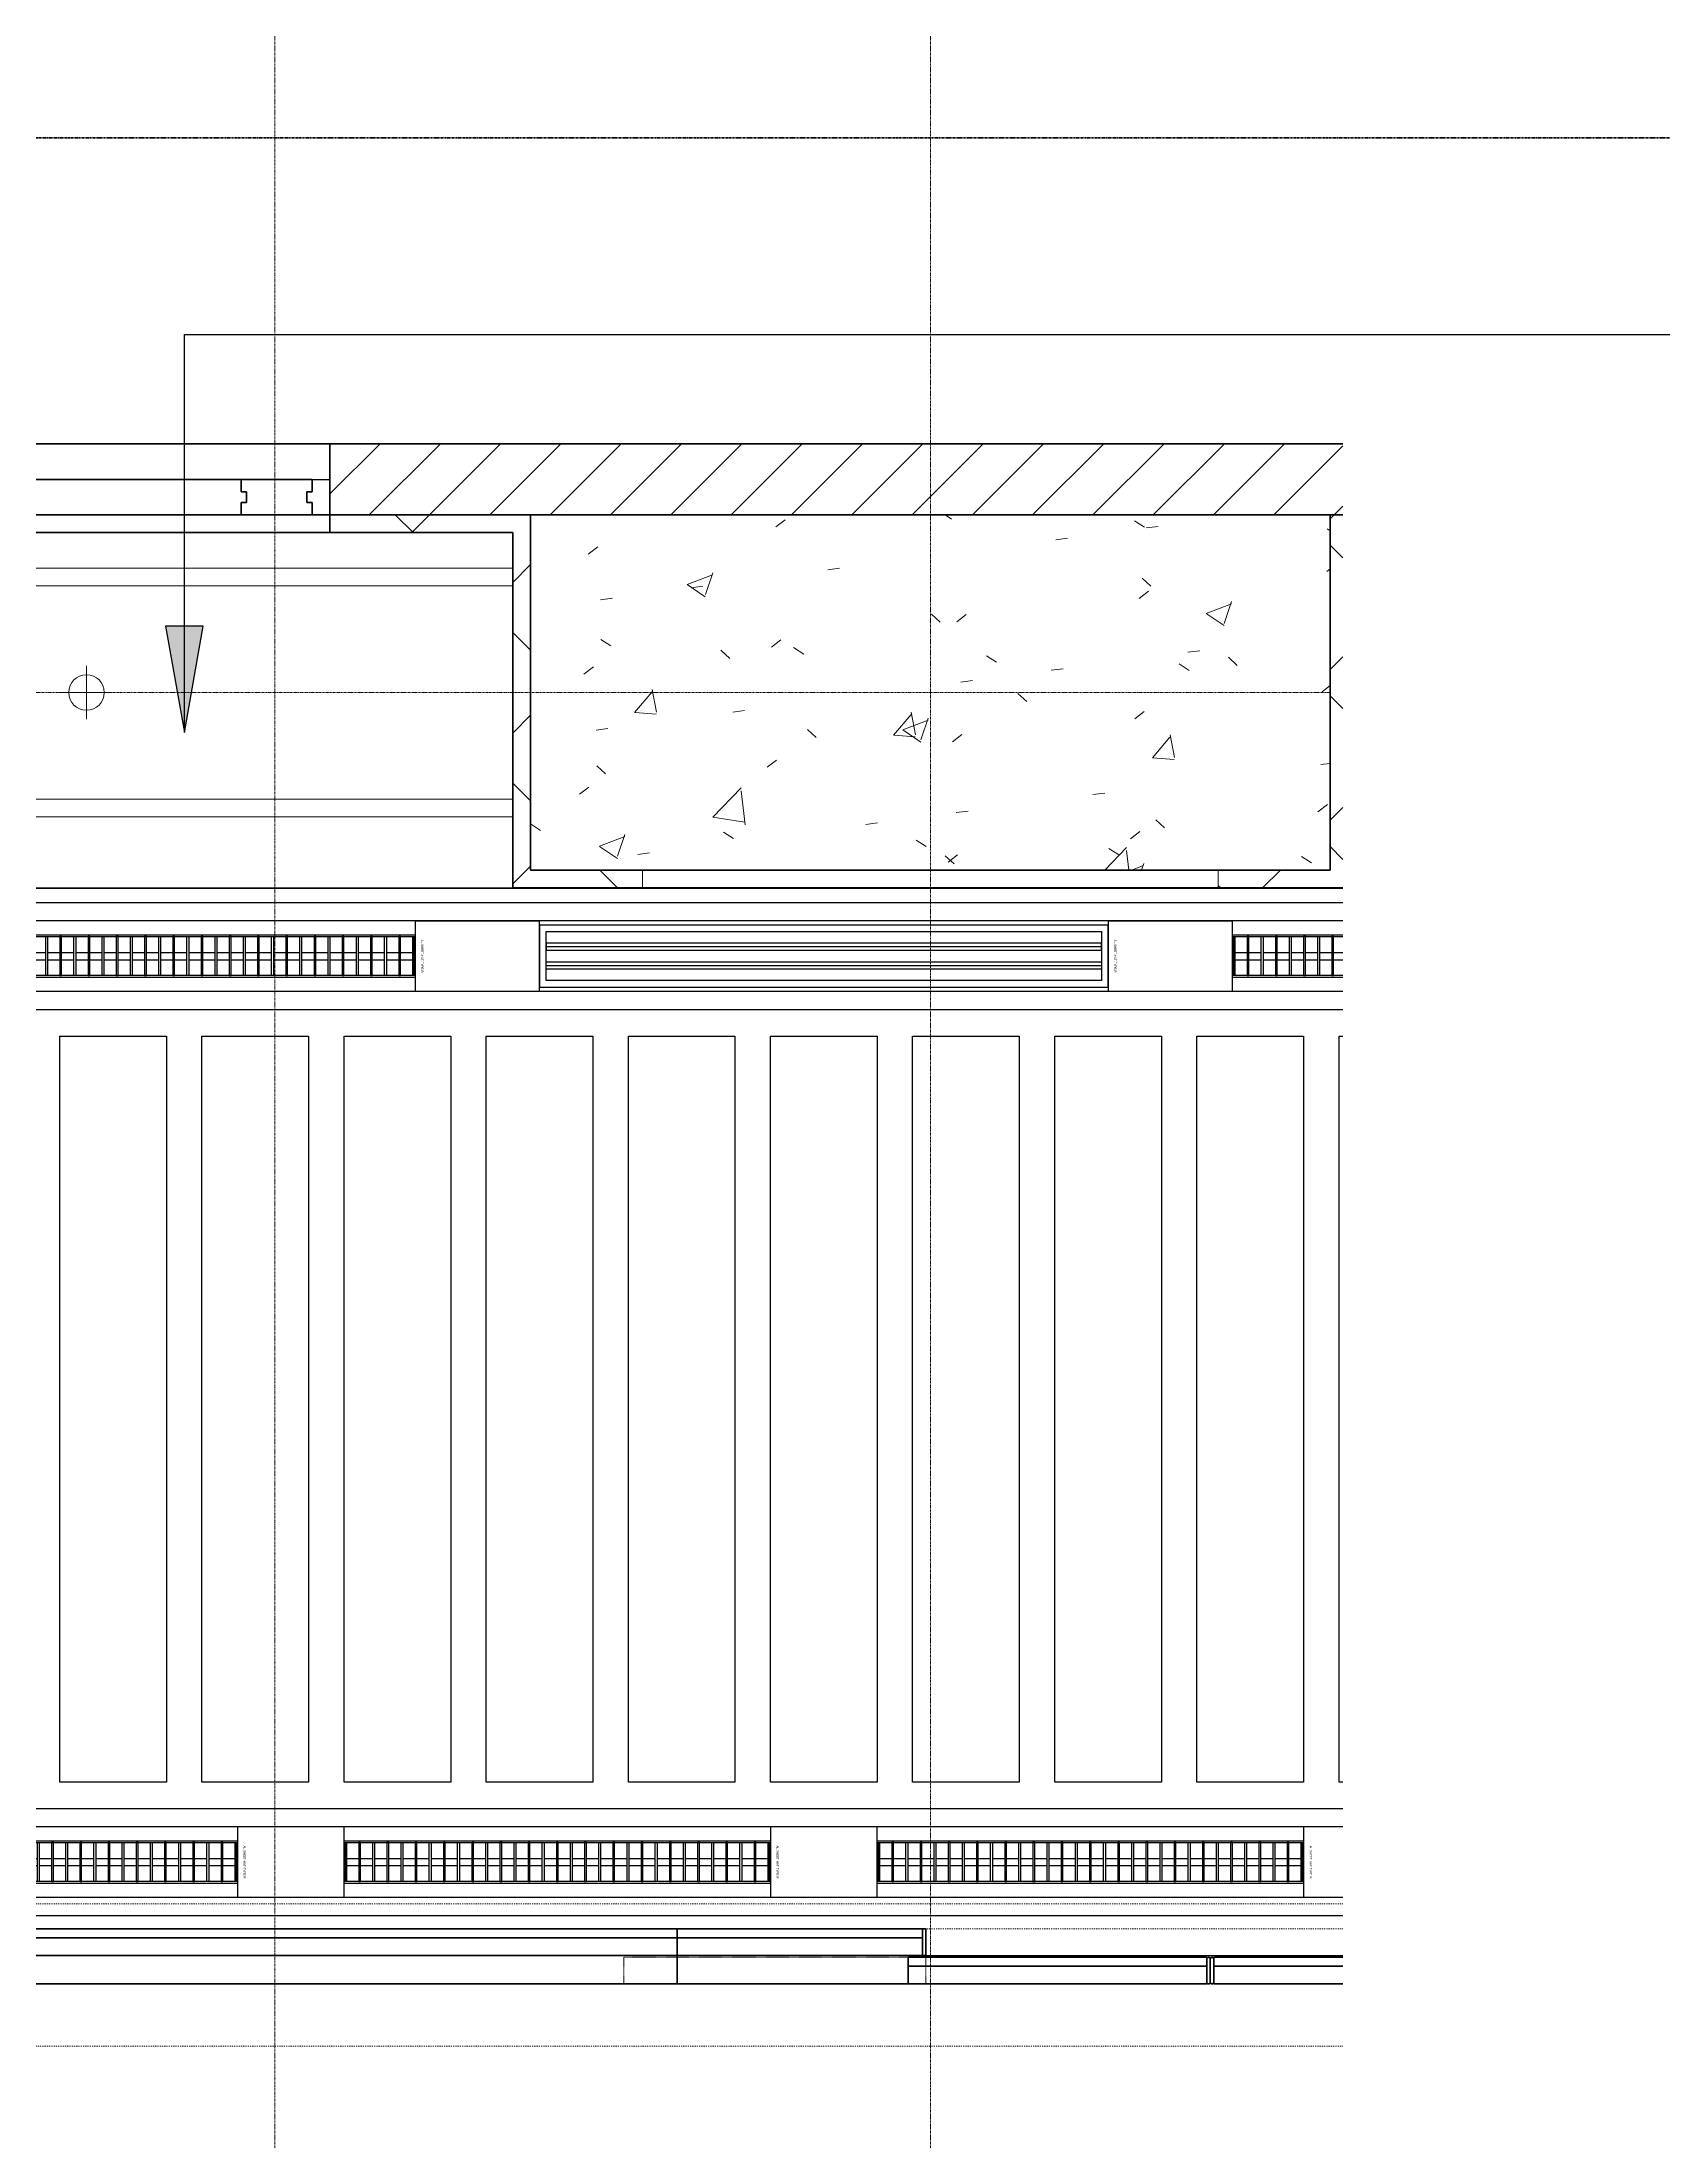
# Model space of a CAD drawing. Header units: millimetres. Extents: x -920220 to -841565, y -17301 to 82135.
# Drawn here: x -849782 to -845218, y -501 to 5410 of the extents above; entities that cross this region are included whole.
import ezdxf
from ezdxf.enums import TextEntityAlignment as Align
from ezdxf.xclip import XClip

# ---------------------------------------------------------------- set-up
doc = ezdxf.new("R2010")
doc.units = ezdxf.units.MM
doc.header["$XCLIPFRAME"] = 0
for name, pattern in [('DASH', [6.35, 3.175, -3.175]), ('DPA_Grid _ Level 100', [10, 5.5, -1.6, 1.3, -1.6]), ('DPA_Hidden 500', [1.4, 0.8, -0.6])]:
    doc.linetypes.add(name, pattern=pattern)
for name, color, linetype in [('000 - WIPEOUT', 250, 'Continuous'), ('001 - ASCESSORIES', 251, 'Continuous'), ('A04_TUBE SERIES', 2, 'Continuous'), ('A11_ALU.SOLID SHEET', 2, 'Continuous')]:
    doc.layers.add(name, color=color, linetype=linetype)
for name, color, linetype, lineweight in [('A-ANNO-NOTE', 3, 'Continuous', 25), ('A-COLS', 5, 'Continuous', 70), ('A-COLS-E', 1, 'Continuous', 35), ('A-DETL-GENF', 2, 'Continuous', 9), ('A-DOOR', 3, 'Continuous', 35), ('A-DOOR-E', 2, 'Continuous', 25), ('A-DOOR-FRAM', 3, 'Continuous', 25), ('A-FLOR-E', 2, 'Continuous', 35), ('A-GENM', 1, 'Continuous', 9), ('A-GENM-HDLN', 2, 'DPA_Hidden 500', 9), ('A-GLAZ-CURT', 2, 'Continuous', 9), ('A-WALL', 5, 'Continuous', 35), ('A-WALL-FNSH', 2, 'Continuous', 35), ('A-WALL-PATT', 1, 'Continuous', 35), ('E-LITE-EQPM', 2, 'Continuous', 9), ('G-ANNO-SECL', 3, 'Continuous', 9), ('Q-SPCQ', 2, 'Continuous', 35), ('Q-SPCQ-HDLN', 2, 'DASH', 9), ('S-GRID', 251, 'Continuous', 9), ('WALL-E', 2, 'Continuous', 35)]:
    doc.layers.add(name, color=color, linetype=linetype, lineweight=lineweight)
pattern_1 = [(45, (0, 0), (-212.13203, 212.13203), []), (135, (0, 0), (-212.13203, -212.13203), [])]

# ---------------------------------------------------------------- blocks, each defined once
blk = doc.blocks.new('DPA_AC-BW - A30_2100 x 2500 mm-6632386-4260-01 ENLARGED UPPER PLATFORM LEVEL - REFLECTED CEILING PLAN - SHEET 1')
at = {"layer": 'A-DOOR'}
for p, q in [((-1000, 0), (-800, 0)), ((-1000, -35), (-1000, 0)), ((-800, 0), (-800, -35)), ((-799.8, -35), (-799.8, 0)), ((-799.8, 0), (-100, 0)), ((-100, 0), (100, 0)), ((-100, -35), (-100, 0)), ((-100, 0), (-100, -35)), ((100, 0), (100, -35)), ((100, -35), (100, 0)), ((100, 0), (800, 0)), ((800, 0), (1000, 0)), ((800, -35), (800, 0)), ((800, 0), (800, -35)), ((1000, 0), (1000, -35)), ((-985, -35), (-1000, -35)), ((-985, -65), (-985, -35)), ((-800, -35), (-815, -35)), ((-815, -35), (-815, -65)), ((-815, -65), (-815, -35)), ((-815, -35), (-799.8, -35)), ((-85, -35), (-100, -35)), ((-100, -35), (-85, -35)), ((-85, -65), (-85, -35)), ((-85, -35), (-85, -65)), ((100, -35), (85, -35)), ((85, -35), (85, -65)), ((85, -35), (100, -35)), ((85, -65), (85, -35)), ((815, -35), (800, -35)), ((800, -35), (815, -35)), ((815, -65), (815, -35)), ((815, -35), (815, -65)), ((1000, -35), (985, -35)), ((985, -35), (985, -65)), ((-1000, -100), (-1000, -65)), ((-1000, -65), (-985, -65)), ((-800, -100), (-1000, -100)), ((-815, -65), (-800, -65)), ((-799.8, -65), (-815, -65)), ((-800, -65), (-800, -100)), ((-799.8, -100), (-799.8, -65)), ((-100, -100), (-799.8, -100)), ((-100, -100), (-100, -65)), ((-100, -65), (-85, -65)), ((-85, -65), (-100, -65)), ((-100, -65), (-100, -100)), ((100, -100), (-100, -100)), ((85, -65), (100, -65)), ((100, -65), (85, -65)), ((100, -65), (100, -100)), ((100, -100), (100, -65)), ((800, -100), (100, -100)), ((800, -100), (800, -65)), ((800, -65), (815, -65)), ((815, -65), (800, -65)), ((800, -65), (800, -100)), ((1000, -100), (800, -100)), ((985, -65), (1000, -65)), ((1000, -65), (1000, -100))]:
    blk.add_line(p, q, dxfattribs=at)
at = {"layer": 'A-DOOR-E'}
for p, q in [((-800, 0), (-1000, 0)), ((-1000, 0), (-1000, -35)), ((-800, -35), (-800, 0)), ((-799.8, -35), (-799.8, 0)), ((-799.8, 0), (-100, 0)), ((-799.8, 0), (-100, 0)), ((-799.8, -35), (-799.8, 0)), ((-799.8, -35), (-799.8, 0)), ((-799.8, 0), (-100, 0)), ((-100, 0), (-799.8, 0)), ((-799.8, 0), (-799.8, -35)), ((-799.8, -35), (-799.8, 0)), ((-799.8, 0), (-100, 0)), ((-100, 0), (-799.8, 0)), ((-799.8, 0), (-799.8, -35)), ((-100, 0), (-799.8, 0)), ((-799.8, 0), (-799.8, -35)), ((100, 0), (-100, 0)), ((-100, 0), (-100, -35)), ((-100, 0), (-100, -35)), ((-100, 0), (-100, -35)), ((-100, 0), (-100, -35)), ((-100, -35), (-100, 0)), ((-100, 0), (-100, -35)), ((-100, -35), (-100, 0)), ((-100, -35), (-100, 0)), ((100, -35), (100, 0)), ((100, -35), (100, 0)), ((100, 0), (800, 0)), ((100, 0), (800, 0)), ((100, -35), (100, 0)), ((100, -35), (100, 0)), ((100, 0), (800, 0)), ((800, 0), (100, 0)), ((100, 0), (100, -35)), ((100, -35), (100, 0)), ((100, 0), (800, 0)), ((800, 0), (100, 0)), ((100, 0), (100, -35)), ((800, 0), (100, 0)), ((100, 0), (100, -35)), ((1000, 0), (800, 0)), ((800, 0), (800, -35)), ((800, 0), (800, -35)), ((800, 0), (800, -35)), ((800, 0), (800, -35)), ((800, -35), (800, 0)), ((800, 0), (800, -35)), ((800, -35), (800, 0)), ((800, -35), (800, 0)), ((1000, -35), (1000, 0)), ((-1000, -35), (-985, -35)), ((-985, -35), (-985, -65)), ((-815, -65), (-815, -35)), ((-815, -35), (-800, -35)), ((-815, -65), (-815, -35)), ((-815, -35), (-799.8, -35)), ((-815, -35), (-799.8, -35)), ((-815, -65), (-815, -35)), ((-815, -65), (-815, -35)), ((-815, -35), (-799.8, -35)), ((-799.8, -35), (-815, -35)), ((-815, -35), (-815, -65)), ((-815, -65), (-815, -35)), ((-815, -35), (-799.8, -35)), ((-799.8, -35), (-815, -35)), ((-815, -35), (-815, -65)), ((-799.8, -35), (-815, -35)), ((-815, -35), (-815, -65)), ((-100, -35), (-85, -35)), ((-100, -35), (-85, -35)), ((-100, -35), (-85, -35)), ((-100, -35), (-85, -35)), ((-85, -35), (-100, -35)), ((-100, -35), (-85, -35)), ((-85, -35), (-100, -35)), ((-85, -35), (-100, -35)), ((-85, -35), (-85, -65)), ((-85, -35), (-85, -65)), ((-85, -35), (-85, -65)), ((-85, -35), (-85, -65)), ((-85, -65), (-85, -35)), ((-85, -35), (-85, -65)), ((-85, -65), (-85, -35)), ((-85, -65), (-85, -35)), ((85, -65), (85, -35)), ((85, -35), (100, -35)), ((85, -65), (85, -35)), ((85, -35), (100, -35)), ((85, -35), (100, -35)), ((85, -65), (85, -35)), ((85, -65), (85, -35)), ((85, -35), (100, -35)), ((100, -35), (85, -35)), ((85, -35), (85, -65)), ((85, -65), (85, -35)), ((85, -35), (100, -35)), ((100, -35), (85, -35)), ((85, -35), (85, -65)), ((100, -35), (85, -35)), ((85, -35), (85, -65)), ((800, -35), (815, -35)), ((800, -35), (815, -35)), ((800, -35), (815, -35)), ((800, -35), (815, -35)), ((815, -35), (800, -35)), ((800, -35), (815, -35)), ((815, -35), (800, -35)), ((815, -35), (800, -35)), ((815, -35), (815, -65)), ((815, -35), (815, -65)), ((815, -35), (815, -65)), ((815, -35), (815, -65)), ((815, -65), (815, -35)), ((815, -35), (815, -65)), ((815, -65), (815, -35)), ((815, -65), (815, -35)), ((985, -65), (985, -35)), ((985, -35), (1000, -35)), ((-985, -65), (-1000, -65)), ((-1000, -65), (-1000, -100)), ((-1000, -100), (-800, -100)), ((-800, -65), (-815, -65)), ((-799.8, -65), (-815, -65)), ((-799.8, -65), (-815, -65)), ((-799.8, -65), (-815, -65)), ((-815, -65), (-799.8, -65)), ((-799.8, -65), (-815, -65)), ((-815, -65), (-799.8, -65)), ((-815, -65), (-799.8, -65)), ((-800, -100), (-800, -65)), ((-799.8, -100), (-799.8, -65)), ((-799.8, -100), (-799.8, -65)), ((-799.8, -100), (-799.8, -65)), ((-799.8, -65), (-799.8, -100)), ((-799.8, -100), (-799.8, -65)), ((-799.8, -65), (-799.8, -100)), ((-799.8, -65), (-799.8, -100)), ((-100, -100), (-799.8, -100)), ((-100, -100), (-799.8, -100)), ((-100, -100), (-799.8, -100)), ((-799.8, -100), (-100, -100)), ((-100, -100), (-799.8, -100)), ((-799.8, -100), (-100, -100)), ((-799.8, -100), (-100, -100)), ((-85, -65), (-100, -65)), ((-100, -65), (-100, -100)), ((-85, -65), (-100, -65)), ((-100, -65), (-100, -100)), ((-100, -65), (-100, -100)), ((-85, -65), (-100, -65)), ((-85, -65), (-100, -65)), ((-100, -65), (-100, -100)), ((-100, -100), (-100, -65)), ((-100, -65), (-85, -65)), ((-85, -65), (-100, -65)), ((-100, -65), (-100, -100)), ((-100, -100), (-100, -65)), ((-100, -65), (-85, -65)), ((-100, -100), (-100, -65)), ((-100, -65), (-85, -65)), ((-100, -100), (100, -100)), ((100, -65), (85, -65)), ((100, -65), (85, -65)), ((100, -65), (85, -65)), ((100, -65), (85, -65)), ((85, -65), (100, -65)), ((100, -65), (85, -65)), ((85, -65), (100, -65)), ((85, -65), (100, -65)), ((100, -100), (100, -65)), ((100, -100), (100, -65)), ((100, -100), (100, -65)), ((100, -100), (100, -65)), ((100, -65), (100, -100)), ((100, -100), (100, -65)), ((100, -65), (100, -100)), ((100, -65), (100, -100)), ((800, -100), (100, -100)), ((800, -100), (100, -100)), ((800, -100), (100, -100)), ((100, -100), (800, -100)), ((800, -100), (100, -100)), ((100, -100), (800, -100)), ((100, -100), (800, -100)), ((815, -65), (800, -65)), ((800, -65), (800, -100)), ((815, -65), (800, -65)), ((800, -65), (800, -100)), ((800, -65), (800, -100)), ((815, -65), (800, -65)), ((815, -65), (800, -65)), ((800, -65), (800, -100)), ((800, -100), (800, -65)), ((800, -65), (815, -65)), ((815, -65), (800, -65)), ((800, -65), (800, -100)), ((800, -100), (800, -65)), ((800, -65), (815, -65)), ((800, -100), (800, -65)), ((800, -65), (815, -65)), ((800, -100), (1000, -100)), ((1000, -65), (985, -65)), ((1000, -100), (1000, -65))]:
    blk.add_line(p, q, dxfattribs=at)
at = {"layer": 'A-DOOR-FRAM'}
for p, q in [((1000, 0), (1050, 0)), ((1000, -35), (1000, 0)), ((1050, 0), (1050, -100)), ((-1050, 0), (-1050, -100)), ((-1000, 0), (-1050, 0)), ((-1000, -35), (-1000, 0)), ((-985.2, -35), (-1000, -35)), ((-985.2, -65), (-985.2, -35)), ((985.2, -65), (985.2, -35)), ((985.2, -35), (1000, -35)), ((-1050, -100), (-1000, -100)), ((-1000, -65), (-985.2, -65)), ((-1000, -100), (-1000, -65)), ((1000, -65), (985.2, -65)), ((1000, -100), (1000, -65)), ((1050, -100), (1000, -100))]:
    blk.add_line(p, q, dxfattribs=at)
blk = doc.blocks.new('DPA_Speciality_PlatformScreenDoor - Length_135300-12767973-4260-01 ENLARGED UPPER PLATFORM LEVEL - REFLECTED CEILING PLAN - SHEET 1')
at = {"layer": 'A-GENM'}
for p, q in [((129089.3, -250), (129157.5, -250)), ((129157.5, -250), (129089.3, -250)), ((129089.9, -250), (129160.3, -250)), ((129160.3, -250), (129089.9, -250)), ((129962.5, -250), (129764.7, -250)), ((129764.7, -250), (129962.5, -250)), ((129857.5, -250), (129767.5, -250)), ((129767.5, -250), (129857.5, -250)), ((129867.5, -250), (129957.5, -250)), ((129957.5, -250), (129867.5, -250)), ((130532.8, -330), (130656.6, -330)), ((130543.4, -330), (130596.5, -330)), ((130592.9, -330), (130646, -330)), ((132032.8, -330), (132156.6, -330)), ((132043.4, -330), (132096.5, -330)), ((132092.9, -330), (132146, -330))]:
    blk.add_line(p, q, dxfattribs=at)
at = {"layer": 'A-GENM-HDLN'}
for p, q in [((130262.5, -175), (130262.5, -250)), ((130262.5, -175), (131112.5, -175)), ((131112.5, -250), (131112.5, -175)), ((130262.5, -250), (131112.5, -250))]:
    blk.add_line(p, q, dxfattribs=at)
at = {"layer": 'Q-SPCQ'}
for p, q in [((129089.3, -175), (129452.5, -175)), ((129452.5, -175), (129089.3, -175)), ((129422.5, -175), (129089.3, -175)), ((129089.3, -175), (129422.5, -175)), ((129089.3, -175), (129422.5, -175)), ((129422.5, -175), (129089.3, -175)), ((129452.5, -225), (129452.5, -175)), ((129452.5, -225), (129452.5, -175)), ((130312.5, -175), (129472.5, -175)), ((129472.5, -175), (130312.5, -175)), ((129472.5, -175), (129472.5, -225)), ((129472.5, -175), (129472.5, -225)), ((129502.5, -175), (130282.5, -175)), ((130282.5, -175), (129502.5, -175)), ((130282.5, -175), (129502.5, -175)), ((129502.5, -175), (130282.5, -175)), ((130262.5, -175), (130962.5, -175)), ((130312.5, -225), (130312.5, -175)), ((130312.5, -175), (130312.5, -225)), ((130962.5, -175), (130962.5, -330)), ((130962.5, -175), (133337.5, -175)), ((130962.5, -330), (130962.5, -175)), ((130962.5, -200), (130962.5, -175.9)), ((130962.5, -175.9), (130962.5, -200)), ((129089.3, -225), (129402.5, -225)), ((129402.5, -225), (129089.3, -225)), ((129452.5, -225), (129089.3, -225)), ((129089.3, -225), (129452.5, -225)), ((129089.3, -225), (129402.5, -225)), ((129402.5, -225), (129089.3, -225)), ((129452.5, -225), (129089.3, -225)), ((129089.3, -225), (129452.5, -225)), ((129089.3, -225), (129452.5, -225)), ((129452.5, -225), (129089.3, -225)), ((129089.3, -225), (129422.5, -225)), ((129422.5, -225), (129089.3, -225)), ((129422.5, -225), (129089.3, -225)), ((129089.3, -225), (129422.5, -225)), ((129452.5, -180), (129452.5, -245)), ((129452.5, -245), (129452.5, -180)), ((129452.5, -225), (129452.5, -250)), ((129452.5, -250), (129452.5, -225)), ((129452.5, -250), (129452.5, -225)), ((129452.5, -225), (129452.5, -250)), ((129462.5, -245), (129462.5, -180)), ((129462.5, -180), (129462.5, -245)), ((129462.5, -180), (129462.5, -245)), ((129462.5, -245), (129462.5, -180)), ((129472.5, -245), (129472.5, -180)), ((129472.5, -180), (129472.5, -245)), ((129472.5, -225), (130312.5, -225)), ((130312.5, -225), (129472.5, -225)), ((129472.5, -250), (129472.5, -225)), ((129472.5, -225), (129472.5, -250)), ((130312.5, -225), (129472.5, -225)), ((129472.5, -225), (129472.5, -250)), ((129472.5, -250), (129472.5, -225)), ((129472.5, -225), (130312.5, -225)), ((130312.5, -225), (129472.5, -225)), ((129472.5, -225), (130312.5, -225)), ((130282.5, -225), (129502.5, -225)), ((129502.5, -225), (130282.5, -225)), ((129502.5, -225), (130282.5, -225)), ((130282.5, -225), (129502.5, -225)), ((130262.5, -225), (129522.5, -225)), ((129522.5, -225), (130262.5, -225)), ((130262.5, -225), (129522.5, -225)), ((129522.5, -225), (130262.5, -225)), ((130312.5, -225), (130312.5, -250)), ((130312.5, -225), (130312.5, -250)), ((130312.5, -250), (130312.5, -225)), ((130312.5, -225), (130312.5, -250)), ((130962.5, -305), (130962.5, -200)), ((130962.5, -200), (130962.5, -305)), ((129089.3, -250), (129402.5, -250)), ((129402.5, -250), (129089.3, -250)), ((129452.5, -250), (129089.3, -250)), ((129089.3, -250), (129452.5, -250)), ((129089.3, -250), (129402.5, -250)), ((129402.5, -250), (129089.3, -250)), ((129089.3, -250), (129452.5, -250)), ((129452.5, -250), (129089.3, -250)), ((129472.5, -250), (130312.5, -250)), ((130312.5, -250), (129472.5, -250)), ((129472.5, -250), (130312.5, -250)), ((130312.5, -250), (129472.5, -250)), ((130262.5, -250), (129522.5, -250)), ((129522.5, -250), (130262.5, -250)), ((130262.5, -250), (129522.5, -250)), ((129522.5, -250), (130262.5, -250)), ((130262.5, -305), (130262.5, -250)), ((130262.5, -250), (130262.5, -330)), ((130272.5, -255), (130262.5, -255)), ((130262.5, -255), (130262.5, -330)), ((130262.5, -330), (130262.5, -255)), ((130262.5, -255), (130272.5, -255)), ((130272.5, -330), (130272.5, -255)), ((130272.5, -255), (130272.5, -330)), ((130962.5, -255), (130272.5, -255)), ((130272.5, -255), (130962.5, -255)), ((130272.5, -255), (130272.5, -305)), ((130272.5, -255), (130272.5, -305)), ((130322.5, -255), (130902.5, -255)), ((130902.5, -255), (130322.5, -255)), ((130912.5, -255), (130322.5, -255)), ((130322.5, -255), (130912.5, -255)), ((133337.5, -255), (130962.5, -255)), ((130962.5, -255), (133337.5, -255)), ((130962.5, -255), (130962.5, -305)), ((130962.5, -255), (130962.5, -305)), ((130962.5, -305), (130962.5, -255)), ((130962.5, -255), (130962.5, -305)), ((133287.5, -255), (131012.5, -255)), ((131012.5, -255), (133287.5, -255)), ((131022.5, -255), (133277.5, -255)), ((133277.5, -255), (131022.5, -255)), ((130262.5, -329.1), (130262.5, -305)), ((130262.5, -330), (130962.5, -330)), ((130262.5, -330), (130272.5, -330)), ((130272.5, -330), (130262.5, -330)), ((130962.5, -305), (130272.5, -305)), ((130272.5, -305), (130952.5, -305)), ((130272.5, -305), (130272.5, -330)), ((130272.5, -305), (130272.5, -330)), ((130272.5, -305), (130952.5, -305)), ((130952.5, -305), (130272.5, -305)), ((130272.5, -330), (130272.5, -305)), ((130272.5, -305), (130272.5, -330)), ((130962.5, -305), (130272.5, -305)), ((130272.5, -305), (130962.5, -305)), ((130952.5, -330), (130272.5, -330)), ((130272.5, -330), (130962.5, -330)), ((130272.5, -330), (130952.5, -330)), ((130952.5, -330), (130272.5, -330)), ((130902.5, -305), (130322.5, -305)), ((130322.5, -305), (130902.5, -305)), ((130902.5, -305), (130322.5, -305)), ((130322.5, -305), (130902.5, -305)), ((130912.5, -305), (130322.5, -305)), ((130322.5, -305), (130912.5, -305)), ((130322.5, -305), (130902.5, -305)), ((130902.5, -305), (130322.5, -305)), ((130902.5, -330), (130322.5, -330)), ((130322.5, -330), (130902.5, -330)), ((130902.5, -330), (130322.5, -330)), ((130322.5, -330), (130902.5, -330)), ((130952.5, -305), (130962.5, -305)), ((130962.5, -330), (130952.5, -330)), ((130962.5, -329.1), (130962.5, -305)), ((133337.5, -305), (130962.5, -305)), ((130962.5, -305), (130972.5, -305)), ((130962.5, -330), (130962.5, -305)), ((130962.5, -305), (130962.5, -330)), ((133337.5, -305), (130962.5, -305)), ((130962.5, -305), (133337.5, -305)), ((130962.5, -305), (130962.5, -329.1)), ((130962.5, -330), (130962.5, -305)), ((130962.5, -305), (130962.5, -330)), ((130962.5, -330), (133337.5, -330)), ((130972.5, -330), (130962.5, -330)), ((130962.5, -330), (133337.5, -330)), ((130972.5, -305), (133327.5, -305)), ((130972.5, -305), (133327.5, -305)), ((133327.5, -305), (130972.5, -305)), ((133327.5, -330), (130972.5, -330)), ((130972.5, -330), (133327.5, -330)), ((133327.5, -330), (130972.5, -330)), ((133287.5, -305), (131012.5, -305)), ((131012.5, -305), (133287.5, -305)), ((133277.5, -305), (131022.5, -305)), ((131022.5, -305), (133277.5, -305)), ((133277.5, -305), (131022.5, -305)), ((131022.5, -305), (133277.5, -305)), ((131022.5, -305), (133277.5, -305)), ((133277.5, -305), (131022.5, -305)), ((133277.5, -330), (131022.5, -330)), ((131022.5, -330), (133277.5, -330)), ((133277.5, -330), (131022.5, -330)), ((131022.5, -330), (133277.5, -330))]:
    blk.add_line(p, q, dxfattribs=at)
for centre, start, end in [((129457.5, -180), 0, 180), ((129457.5, -180), 135, 180), ((129457.5, -180), 60, 120), ((129467.5, -180), 0, 180), ((129467.5, -180), 60, 120), ((129467.5, -180), 0, 45), ((129457.5, -180), 360, 30), ((129467.5, -180), 150, 180), ((129457.5, -245), 180, 210), ((129457.5, -245), 180, 0), ((129457.5, -245), 240, 300), ((129457.5, -245), 330, 0), ((129467.5, -245), 180, 210), ((129467.5, -245), 180, 360), ((129467.5, -245), 240, 300), ((129467.5, -245), 330, 360)]:
    blk.add_arc(centre, 5, start, end, dxfattribs=at)
at = {"layer": 'Q-SPCQ-HDLN'}
for p, q in [((135200, 0), (129089.3, 0)), ((135200, -330), (129089.3, -330)), ((135200, -400), (129089.3, -400))]:
    blk.add_line(p, q, dxfattribs=at)
blk = doc.blocks.new('LGF_DL_SAA_LowPower_DL1a - LGF_DL_SAA_LowPower_DL1a-8832329-4260-01 ENLARGED UPPER PLATFORM LEVEL - REFLECTED CEILING PLAN - SHEET 1')
at = {"layer": 'A-DETL-GENF', "lineweight": 9}
for p, q in [((0, 75), (0, -75)), ((72.5, 0), (-72.5, 0))]:
    blk.add_line(p, q, dxfattribs=at)
blk.add_circle((0, 0), 50, dxfattribs=at)
blk = doc.blocks.new('LGF_DL_SAA_LowPower_DL1a - LGF_DL_SAA_LowPower_DL1a-8832329-4160-01 UPPER PLATFORM LEVEL - REFLECTED CEILING PLAN')
at = {"layer": 'A-DETL-GENF'}
for p, q in [((0, 75), (0, -75)), ((72.5, 0), (-72.5, 0))]:
    blk.add_line(p, q, dxfattribs=at)
blk.add_circle((0, 0), 50, dxfattribs=at)
blk = doc.blocks.new('C-1-PP19-AR-4160-01-B_20250902-175713_EXDOWNLIGHT')
at = {"layer": 'E-LITE-EQPM', "extrusion": (0, 0, -1), "rotation": 180}
blk.add_blockref('LGF_DL_SAA_LowPower_DL1a - LGF_DL_SAA_LowPower_DL1a-8832329-4160-01 UPPER PLATFORM LEVEL - REFLECTED CEILING PLAN', (104974.9, 0), dxfattribs=at)
blk = doc.blocks.new('*U119')
at = {"color": 1}
blk.add_wipeout([(600, -60), (-600, -60), (-600, 60), (600, 60)], dxfattribs=at).dxf.layer = '000 - WIPEOUT'
at = {"layer": '001 - ASCESSORIES', "color": 0}
blk.add_lwpolyline([(600, -60), (-600, -60), (-600, 60), (600, 60)], close=True, dxfattribs=at)
at = {"layer": '001 - ASCESSORIES'}
for points in [[(-593.5, -55), (-598.5, -55), (-598.5, 55), (-593.5, 55)], [(595, -55), (-595, -55), (-595, 55), (595, 55)], [(-558.8, -55), (-553.8, -55), (-553.8, 55), (-558.8, 55)], [(-514, -55), (-519, -55), (-519, 55), (-514, 55)], [(-479.3, -55), (-474.3, -55), (-474.3, 55), (-479.3, 55)], [(-434.6, -55), (-439.6, -55), (-439.6, 55), (-434.6, 55)], [(-399.8, -55), (-394.8, -55), (-394.8, 55), (-399.8, 55)], [(-355.1, -55), (-360.1, -55), (-360.1, 55), (-355.1, 55)], [(-320.4, -55), (-315.4, -55), (-315.4, 55), (-320.4, 55)], [(-275.6, -55), (-280.6, -55), (-280.6, 55), (-275.6, 55)], [(-240.9, -55), (-235.9, -55), (-235.9, 55), (-240.9, 55)], [(-196.2, -55), (-201.2, -55), (-201.2, 55), (-196.2, 55)], [(-161.4, -55), (-156.4, -55), (-156.4, 55), (-161.4, 55)], [(-116.7, -55), (-121.7, -55), (-121.7, 55), (-116.7, 55)], [(-82, -55), (-77, -55), (-77, 55), (-82, 55)], [(-37.2, -55), (-42.2, -55), (-42.2, 55), (-37.2, 55)], [(-2.5, -55), (2.5, -55), (2.5, 55), (-2.5, 55)], [(42.2, -55), (37.2, -55), (37.2, 55), (42.2, 55)], [(77, -55), (82, -55), (82, 55), (77, 55)], [(121.7, -55), (116.7, -55), (116.7, 55), (121.7, 55)], [(156.4, -55), (161.4, -55), (161.4, 55), (156.4, 55)], [(201.2, -55), (196.2, -55), (196.2, 55), (201.2, 55)], [(235.9, -55), (240.9, -55), (240.9, 55), (235.9, 55)], [(280.6, -55), (275.6, -55), (275.6, 55), (280.6, 55)], [(315.4, -55), (320.4, -55), (320.4, 55), (315.4, 55)], [(360.1, -55), (355.1, -55), (355.1, 55), (360.1, 55)], [(394.8, -55), (399.8, -55), (399.8, 55), (394.8, 55)], [(439.6, -55), (434.6, -55), (434.6, 55), (439.6, 55)], [(474.3, -55), (479.3, -55), (479.3, 55), (474.3, 55)], [(519, -55), (514, -55), (514, 55), (519, 55)], [(553.8, -55), (558.8, -55), (558.8, 55), (553.8, 55)], [(598.5, -55), (593.5, -55), (593.5, 55), (598.5, 55)]]:
    blk.add_lwpolyline(points, close=True, dxfattribs=at)
for points in [[(-593.5, 10), (-558.8, 10)], [(-553.8, 10), (-519, 10)], [(-514, 10), (-479.3, 10)], [(-474.3, 10), (-439.6, 10)], [(-434.6, 10), (-399.8, 10)], [(-394.8, 10), (-360.1, 10)], [(-355.1, 10), (-320.4, 10)], [(-315.4, 10), (-280.6, 10)], [(-275.6, 10), (-240.9, 10)], [(-235.9, 10), (-201.2, 10)], [(-196.2, 10), (-161.4, 10)], [(-156.4, 10), (-121.7, 10)], [(-116.7, 10), (-82, 10)], [(-77, 10), (-42.2, 10)], [(-37.2, 10), (-2.5, 10)], [(2.5, 10), (37.2, 10)], [(42.2, 10), (77, 10)], [(82, 10), (116.7, 10)], [(121.7, 10), (156.4, 10)], [(161.4, 10), (196.2, 10)], [(201.2, 10), (235.9, 10)], [(240.9, 10), (275.6, 10)], [(280.6, 10), (315.4, 10)], [(320.4, 10), (355.1, 10)], [(360.1, 10), (394.8, 10)], [(399.8, 10), (434.6, 10)], [(439.6, 10), (474.3, 10)], [(479.3, 10), (514, 10)], [(519, 10), (553.8, 10)], [(558.8, 10), (593.5, 10)], [(-593.5, -10), (-558.8, -10)], [(-553.8, -10), (-519, -10)], [(-514, -10), (-479.3, -10)], [(-474.3, -10), (-439.6, -10)], [(-434.6, -10), (-399.8, -10)], [(-394.8, -10), (-360.1, -10)], [(-355.1, -10), (-320.4, -10)], [(-315.4, -10), (-280.6, -10)], [(-275.6, -10), (-240.9, -10)], [(-235.9, -10), (-201.2, -10)], [(-196.2, -10), (-161.4, -10)], [(-156.4, -10), (-121.7, -10)], [(-116.7, -10), (-82, -10)], [(-77, -10), (-42.2, -10)], [(-37.2, -10), (-2.5, -10)], [(2.5, -10), (37.2, -10)], [(42.2, -10), (77, -10)], [(82, -10), (116.7, -10)], [(121.7, -10), (156.4, -10)], [(161.4, -10), (196.2, -10)], [(201.2, -10), (235.9, -10)], [(240.9, -10), (275.6, -10)], [(280.6, -10), (315.4, -10)], [(320.4, -10), (355.1, -10)], [(360.1, -10), (394.8, -10)], [(399.8, -10), (434.6, -10)], [(439.6, -10), (474.3, -10)], [(479.3, -10), (514, -10)], [(519, -10), (553.8, -10)], [(558.8, -10), (593.5, -10)]]:
    blk.add_lwpolyline(points, dxfattribs=at)
blk = doc.blocks.new('*U122')
at = {"layer": 'A11_ALU.SOLID SHEET', "color": 0}
blk.add_lwpolyline([(350, -98.8), (350, 98.8), (0, 98.8), (0, -98.8)], close=True, dxfattribs=at)
at = {"layer": 'Defpoints', "color": 250}
blk.add_point((0, 0), dxfattribs=at)
blk.add_text('AL.SHEET-HAT-TYPE-R', height=6, rotation=270, dxfattribs=at).set_placement((15, 0), align=Align.BOTTOM_CENTER)
blk = doc.blocks.new('*U124')
at = {"layer": '001 - ASCESSORIES', "color": 0, "linetype": 'ByBlock'}
blk.add_lwpolyline([(800, 87.5), (-800, 87.5), (-800, -87.5), (800, -87.5)], close=True, dxfattribs=at)
at = {"layer": '001 - ASCESSORIES', "linetype": 'ByBlock'}
for points in [[(-781.5, 69), (781.5, 69), (781.5, -69), (-781.5, -69)], [(781.5, 36.3), (-781.5, 36.3), (-781.5, 16.3), (781.5, 16.3)], [(-781.5, -16.3), (781.5, -16.3), (781.5, -36.3), (-781.5, -36.3)]]:
    blk.add_lwpolyline(points, close=True, dxfattribs=at)
for points in [[(781.5, 26.3), (-781.5, 26.3)], [(-781.5, -26.3), (781.5, -26.3)]]:
    blk.add_lwpolyline(points, dxfattribs=at)
blk = doc.blocks.new('*U127')
at = {"layer": 'A11_ALU.SOLID SHEET', "color": 0}
blk.add_lwpolyline([(300, -98.8), (300, 98.8), (0, 98.8), (0, -98.8)], close=True, dxfattribs=at)
at = {"layer": 'Defpoints', "color": 250}
blk.add_point((0, 0), dxfattribs=at)
blk.add_text('AL.SHEET-HAT-TYPE-R', height=6, rotation=270, dxfattribs=at).set_placement((15, 0), align=Align.BOTTOM_CENTER)
blk = doc.blocks.new('*U144')
blk.add_attdef('EXTR.OVL-LENGTH_', (-25, -59.1), '', height=5)
blk.add_wipeout([(-25, 0), (25, 0), (25, 67400), (-25, 67400)]).dxf.layer = '000 - WIPEOUT'
at = {"layer": 'A04_TUBE SERIES', "color": 0}
blk.add_lwpolyline([(-25, 0), (25, 0), (25, 67400), (-25, 67400)], close=True, dxfattribs=at)
blk = doc.blocks.new('*U146')
blk.add_attdef('EXTR.OVL-LENGTH_', (-25, -59.1), '', height=5)
blk.add_wipeout([(-25, 0), (25, 0), (25, 67400), (-25, 67400)]).dxf.layer = '000 - WIPEOUT'
at = {"layer": 'A04_TUBE SERIES', "color": 0}
blk.add_lwpolyline([(-25, 0), (25, 0), (25, 67400), (-25, 67400)], close=True, dxfattribs=at)
blk = doc.blocks.new('*U148')
blk.add_attdef('EXTR.OVL-LENGTH_', (-25, -59.1), '', height=5)
blk.add_wipeout([(-25, 0), (25, 0), (25, 67400), (-25, 67400)]).dxf.layer = '000 - WIPEOUT'
at = {"layer": 'A04_TUBE SERIES', "color": 0}
blk.add_lwpolyline([(-25, 0), (25, 0), (25, 67400), (-25, 67400)], close=True, dxfattribs=at)
blk = doc.blocks.new('*U150')
blk.add_attdef('EXTR.OVL-LENGTH_', (-25, -59.1), '', height=5)
blk.add_wipeout([(-25, 0), (25, 0), (25, 67400), (-25, 67400)]).dxf.layer = '000 - WIPEOUT'
at = {"layer": 'A04_TUBE SERIES', "color": 0}
blk.add_lwpolyline([(-25, 0), (25, 0), (25, 67400), (-25, 67400)], close=True, dxfattribs=at)
blk = doc.blocks.new('*U271')
at = {"color": 3}
for points in [[(-1050, 31550), (1050, 31550), (1050, 31250), (-1050, 31250)], [(-1050, 31150), (1050, 31150), (1050, 30850), (-1050, 30850)], [(-1050, 30750), (1050, 30750), (1050, 30450), (-1050, 30450)], [(-1050, 30350), (1050, 30350), (1050, 30050), (-1050, 30050)], [(-1050, 29950), (1050, 29950), (1050, 29650), (-1050, 29650)], [(-1050, 29550), (1050, 29550), (1050, 29250), (-1050, 29250)], [(-1050, 29150), (1050, 29150), (1050, 28850), (-1050, 28850)], [(-1050, 28750), (1050, 28750), (1050, 28450), (-1050, 28450)], [(-1050, 28350), (1050, 28350), (1050, 28050), (-1050, 28050)], [(-1050, 27950), (1050, 27950), (1050, 27650), (-1050, 27650)]]:
    blk.add_wipeout(points, dxfattribs=at).dxf.layer = '000 - WIPEOUT'
at = {"layer": 'A11_ALU.SOLID SHEET', "color": 0, "linetype": 'ByBlock'}
for points in [[(-1050, 31250), (1050, 31250), (1050, 31550), (-1050, 31550)], [(-1050, 30850), (1050, 30850), (1050, 31150), (-1050, 31150)], [(-1050, 30450), (1050, 30450), (1050, 30750), (-1050, 30750)], [(-1050, 30050), (1050, 30050), (1050, 30350), (-1050, 30350)], [(-1050, 29650), (1050, 29650), (1050, 29950), (-1050, 29950)], [(-1050, 29250), (1050, 29250), (1050, 29550), (-1050, 29550)], [(-1050, 28850), (1050, 28850), (1050, 29150), (-1050, 29150)], [(-1050, 28450), (1050, 28450), (1050, 28750), (-1050, 28750)], [(-1050, 28050), (1050, 28050), (1050, 28350), (-1050, 28350)], [(-1050, 27650), (1050, 27650), (1050, 27950), (-1050, 27950)]]:
    blk.add_lwpolyline(points, close=True, dxfattribs=at)
blk = doc.blocks.new('*U549')
blk.add_lwpolyline([(27650, -552), (-107450, -552), (-107450, -3555), (27650, -3555)], close=True)
blk.add_blockref('*U124', (-102900, -742))
blk.add_blockref('*U124', (-102900, -742))
at = {"layer": 'A11_ALU.SOLID SHEET', "color": 1}
for name, p in [('*U122', (-102100, -742)), ('*U127', (-103050, -3292))]:
    blk.add_blockref(name, p, dxfattribs=at)
for p in [(-104650, -742), (-101150, -742), (-105150, -3292), (-102150, -3292)]:
    blk.add_blockref('*U119', p)
at = {"layer": 'A11_ALU.SOLID SHEET', "color": 0, "linetype": 'ByBlock', "xscale": -1, "rotation": 90}
blk.add_blockref('*U271', (-73500, -2017), dxfattribs=at)
at = {"layer": 'A11_ALU.SOLID SHEET', "color": 1}
for name, p in [('*U122', (-104050, -742)), ('*U122', (-102100, -742)), ('*U127', (-104550, -3292)), ('*U127', (-101550, -3292))]:
    blk.add_blockref(name, p, dxfattribs=at)
for p in [(-104650, -742), (-101150, -742), (-103650, -3292)]:
    blk.add_blockref('*U119', p)
at = {"layer": 'A04_TUBE SERIES', "color": 0, "linetype": 'ByBlock', "rotation": 90}
for name, p in [('*U148', (-39950, -3167)), ('*U150', (-39950, -3417))]:
    blk.add_blockref(name, p, dxfattribs=at)
at = {"layer": 'A11_ALU.SOLID SHEET', "color": 1}
blk.add_blockref('*U122', (-104050, -742), dxfattribs=at)
at = {"layer": 'A04_TUBE SERIES', "color": 0, "linetype": 'ByBlock', "rotation": 90}
for name, p in [('*U144', (-39950, -617)), ('*U146', (-39950, -867))]:
    blk.add_blockref(name, p, dxfattribs=at)
blk = doc.blocks.new('System Panel - DPA_Metal Ceiling Rectangular Panel-10851930-4260-01 ENLARGED UPPER PLATFORM LEVEL - REFLECTED CEILING PLAN - SHEET 1')
at = {"layer": 'A-GLAZ-CURT'}
for p, q in [((-850294.8, 4029), (-852132.4, 4029)), ((-852132.4, 4029), (-852132.4, 3029)), ((-852132.4, 3029), (-852132.4, 4029)), ((-852132.4, 4029), (-850294.8, 4029)), ((-850294.8, 4029), (-850294.8, 3029)), ((-850294.8, 3879), (-850294.8, 3929)), ((-850294.8, 3229), (-850294.8, 3279)), ((-852132.4, 3029), (-850294.8, 3029)), ((-850294.8, 3029), (-852132.4, 3029))]:
    blk.add_line(p, q, dxfattribs=at)
blk = doc.blocks.new('System Panel - DPA_Metal Ceiling Rectangular Panel-V1-4260-01 ENLARGED UPPER PLATFORM LEVEL - REFLECTED CEILING PLAN - SHEET 1')
at = {"layer": 'A-GLAZ-CURT'}
for p, q in [((-848457.3, 4029), (-850294.8, 4029)), ((-850294.8, 3029), (-850294.8, 4029)), ((-850294.8, 4029), (-848457.3, 4029)), ((-850294.8, 3929), (-850294.8, 3879)), ((-850294.8, 3279), (-850294.8, 3229)), ((-850294.8, 3029), (-848457.3, 3029)), ((-848457.3, 3029), (-850294.8, 3029))]:
    blk.add_line(p, q, dxfattribs=at)
blk = doc.blocks.new('System Panel - DPA-AR_Metal Ceiling Rectangular Panel-13144394-4260-01 ENLARGED UPPER PLATFORM LEVEL - REFLECTED CEILING PLAN - SHEET 1')
at = {"layer": 'A-GLAZ-CURT'}
for p, q in [((-850857.3, 4029), (-852132.4, 4029)), ((-852132.4, 4029), (-852132.4, 3929)), ((-852132.4, 3929), (-852132.4, 4029)), ((-852132.4, 4029), (-850857.3, 4029)), ((-850857.3, 4029), (-850857.3, 3929)), ((-850857.3, 3929), (-852132.4, 3929))]:
    blk.add_line(p, q, dxfattribs=at)
blk = doc.blocks.new('System Panel - DPA-AR_Metal Ceiling Rectangular Panel-13144395-4260-01 ENLARGED UPPER PLATFORM LEVEL - REFLECTED CEILING PLAN - SHEET 1')
at = {"layer": 'A-GLAZ-CURT'}
for p, q in [((-848457.3, 4029), (-850857.3, 4029)), ((-850857.3, 3929), (-850857.3, 4029)), ((-850857.3, 4029), (-848457.3, 4029)), ((-848457.4, 3929), (-850857.3, 3929))]:
    blk.add_line(p, q, dxfattribs=at)
blk = doc.blocks.new('System Panel - DPA-AR_Metal Ceiling Rectangular Panel-13144162-4260-01 ENLARGED UPPER PLATFORM LEVEL - REFLECTED CEILING PLAN - SHEET 1')
at = {"layer": 'A-GLAZ-CURT'}
for p, q in [((-852132.4, 3229), (-852132.4, 3029)), ((-852132.4, 3029), (-852132.4, 3229)), ((-852132.4, 3229), (-850857.3, 3229)), ((-850857.3, 3229), (-850857.3, 3029)), ((-852132.4, 3029), (-850857.3, 3029)), ((-850857.3, 3029), (-852132.4, 3029))]:
    blk.add_line(p, q, dxfattribs=at)
blk = doc.blocks.new('System Panel - DPA-AR_Metal Ceiling Rectangular Panel-13139259-4260-01 ENLARGED UPPER PLATFORM LEVEL - REFLECTED CEILING PLAN - SHEET 1')
at = {"layer": 'A-GLAZ-CURT'}
for p, q in [((-850857.3, 3029), (-850857.3, 3229)), ((-850857.3, 3229), (-848457.4, 3229)), ((-850857.3, 3029), (-848457.3, 3029)), ((-848457.3, 3029), (-850857.3, 3029))]:
    blk.add_line(p, q, dxfattribs=at)
blk = doc.blocks.new('System Panel - DPA-AR_Metal Ceiling Rectangular Panel-13144313-4260-01 ENLARGED UPPER PLATFORM LEVEL - REFLECTED CEILING PLAN - SHEET 1')
at = {"layer": 'A-GLAZ-CURT'}
for p, q in [((-852132.4, 3879), (-852132.4, 3279)), ((-852132.4, 3279), (-852132.4, 3879)), ((-852132.4, 3879), (-850857.3, 3879)), ((-850857.3, 3879), (-850857.3, 3279)), ((-850857.3, 3279), (-852132.4, 3279))]:
    blk.add_line(p, q, dxfattribs=at)
blk = doc.blocks.new('System Panel - DPA-AR_Metal Ceiling Rectangular Panel-13139299-4260-01 ENLARGED UPPER PLATFORM LEVEL - REFLECTED CEILING PLAN - SHEET 1')
at = {"layer": 'A-GLAZ-CURT'}
for p, q in [((-850857.3, 3279), (-850857.3, 3879)), ((-850857.3, 3879), (-848457.4, 3879)), ((-848457.4, 3279), (-850857.3, 3279))]:
    blk.add_line(p, q, dxfattribs=at)
blk = doc.blocks.new('*U551')
at = {"layer": 'A-GLAZ-CURT'}
for name in ['System Panel - DPA_Metal Ceiling Rectangular Panel-10851930-4260-01 ENLARGED UPPER PLATFORM LEVEL - REFLECTED CEILING PLAN - SHEET 1', 'System Panel - DPA-AR_Metal Ceiling Rectangular Panel-13144394-4260-01 ENLARGED UPPER PLATFORM LEVEL - REFLECTED CEILING PLAN - SHEET 1', 'System Panel - DPA-AR_Metal Ceiling Rectangular Panel-13144395-4260-01 ENLARGED UPPER PLATFORM LEVEL - REFLECTED CEILING PLAN - SHEET 1', 'System Panel - DPA_Metal Ceiling Rectangular Panel-V1-4260-01 ENLARGED UPPER PLATFORM LEVEL - REFLECTED CEILING PLAN - SHEET 1', 'System Panel - DPA-AR_Metal Ceiling Rectangular Panel-13144313-4260-01 ENLARGED UPPER PLATFORM LEVEL - REFLECTED CEILING PLAN - SHEET 1', 'System Panel - DPA-AR_Metal Ceiling Rectangular Panel-13139299-4260-01 ENLARGED UPPER PLATFORM LEVEL - REFLECTED CEILING PLAN - SHEET 1', 'System Panel - DPA-AR_Metal Ceiling Rectangular Panel-13144162-4260-01 ENLARGED UPPER PLATFORM LEVEL - REFLECTED CEILING PLAN - SHEET 1', 'System Panel - DPA-AR_Metal Ceiling Rectangular Panel-13139259-4260-01 ENLARGED UPPER PLATFORM LEVEL - REFLECTED CEILING PLAN - SHEET 1']:
    blk.add_blockref(name, (858682.4, -3579), dxfattribs=at)
blk = doc.blocks.new('*U740')
at = {"layer": 'S-GRID', "linetype": 'DPA_Grid _ Level 100'}
for p, q in [((9555, -20855.1), (9555, 17498.2)), ((11400, -20855.1), (11400, 17498.2)), ((12525, 0), (-60214, 0))]:
    blk.add_line(p, q, dxfattribs=at)

msp = doc.modelspace()

# ---------------------------------------------------------------- block references
at = {"layer": 'A11_ALU.SOLID SHEET'}
ref = msp.add_blockref('*U549', (-744682.4, 3579), dxfattribs=at)
XClip(ref).set_block_clipping_path([(-170955.001718735, -20880.0077451951), (-101439.2544794675, 14392.9971737705)])

# ---------------------------------------------------------------- next in the draw order: hatches: boundary and pattern name
at = {"layer": 'A-ANNO-NOTE'}
msp.add_hatch(color=256, dxfattribs=at).paths.add_polyline_path([(-849381.6, 3466), (-849328.7, 3766), (-849434.5, 3766)])
at = {"layer": 'A-COLS-E', "lineweight": 9}
h = msp.add_hatch(dxfattribs=at)
h.set_pattern_fill('FP_1', color=256, style=0, pattern_type=2)
h.set_pattern_definition([(50, (0, 0), (728.7365, -63.75582), [76.2, -838.2]), (355, (0, 0), (-140.9716, 764.2276), [60.96, -670.56]), (100.451, (60.7, -5.3), (587.77, 700.46675), [64.76, -712.36]), (46.184, (0, 203.2), (1084.3162, -168.171), [114.3, -1257.3]), (96.636, (90.4, 189.2), (949.6099, 989.7098), [97.14, -1068.54]), (351.184, (0, 203.2), (949.6206, 989.7012), [91.44, -1005.84]), (21, (101.6, 152.4), (606.45787, -409.06057), [76.2, -838.2]), (326, (101.6, 152.4), (247.20834, 736.7529), [60.96, -670.56]), (71.451, (152.14, 118.3), (853.66825, 327.6855), [64.76, -712.36]), (37.5, (0, 0), (12.35469, 338.22012), [33.528, -628.904, 33.528, -647.192, -673.1]), (37.5, (0, 0), (12.35469, 338.22012), [-1343.152, 33.528, -639.572]), (7.5, (0, 0), (267.27887, 400.72213), [33.528, -354.584, 33.528, -613.664, -256.54]), (7.5, (0, 0), (267.27887, 400.72213), [-1035.304, 33.528, -223.012]), (327.5, (-226.57, 0), (542.36333, -22.915345), [33.528, -220.472, 33.528, -758.952, -1051.56]), (327.5, (-226.57, 0), (542.36333, -22.915345), [-1046.48, 33.528, -1018.032]), (317.5, (-328.17, 0), (592.51696, 101.7071), [33.528, -296.672, 33.528, -492.76, -746.76]), (317.5, (-328.17, 0), (592.51696, 101.7071), [-856.488, 33.528, -713.232])])
h.paths.add_polyline_path([(-846157.4, 3079), (-846157.4, 4079), (-848407.4, 4079), (-848407.4, 3079)])
at = {"layer": 'A-WALL-PATT', "lineweight": 9}
h = msp.add_hatch(dxfattribs=at)
h.set_pattern_fill('FP_2', color=256, style=0, pattern_type=2)
h.set_pattern_definition([(45, (0, 0), (-84.852814, 84.852814), [])])
h.paths.add_polyline_path([(-846132.3, 4079), (-846121.6, 4079), (-846121.6, 4279), (-848972.3, 4279), (-848972.3, 4079), (-846157.4, 4079)])
h.paths.add_polyline_path([(-851610.3, 4079), (-851072.3, 4079), (-851072.3, 4279), (-852182.4, 4279), (-852182.4, 4079)])
h = msp.add_hatch(dxfattribs=at)
h.set_pattern_fill('FP_3', color=256, style=0, pattern_type=2)
h.set_pattern_definition(pattern_1)
h.paths.add_polyline_path([(-848432.3, 4029), (-848432.3, 4079), (-848972.3, 4079), (-848972.3, 4029), (-848457.4, 4029)])
h.paths.add_polyline_path([(-851072.3, 4029), (-851072.3, 4079), (-852182.4, 4079), (-852182.4, 4029), (-851610.3, 4029)])
h = msp.add_hatch(dxfattribs=at)
h.set_pattern_fill('FP_3', color=256, style=0, pattern_type=2)
h.set_pattern_definition(pattern_1)
h.paths.add_polyline_path([(-848457.4, 3029), (-848407.4, 3029), (-848407.4, 4079), (-848432.3, 4079), (-848432.3, 4029), (-848457.4, 4029), (-848457.4, 3752.1)])
h = msp.add_hatch(dxfattribs=at)
h.set_pattern_fill('FP_3', color=256, style=0, pattern_type=2)
h.set_pattern_definition(pattern_1)
h.paths.add_polyline_path([(-846157.4, 3079), (-846121.6, 3079), (-846121.6, 4029), (-846132.3, 4029), (-846132.3, 4079), (-846157.4, 4079), (-846157.4, 3752.1)])
h = msp.add_hatch(dxfattribs=at)
h.set_pattern_fill('FP_3', color=256, style=0, pattern_type=2)
h.set_pattern_definition(pattern_1)
h.paths.add_polyline_path([(-846132.3, 4029), (-846121.6, 4029), (-846121.6, 4079), (-846132.3, 4079)])
h = msp.add_hatch(dxfattribs=at)
h.set_pattern_fill('FP_3', color=256, style=0, pattern_type=2)
h.set_pattern_definition(pattern_1)
h.paths.add_polyline_path([(-848092.4, 3029), (-848092.4, 3079), (-848407.4, 3079), (-848407.4, 3029)])
h.paths.add_polyline_path([(-846121.6, 3029), (-846121.6, 3079), (-846472.3, 3079), (-846472.3, 3029)])

# ---------------------------------------------------------------- next in the draw order: linework, layer by layer
at = {"layer": 'A-ANNO-NOTE'}
for p, q in [((-849381.6, 4586.3), (-845092.6, 4586.3)), ((-849381.6, 3466), (-849381.6, 4586.3)), ((-849328.7, 3766), (-849434.5, 3766)), ((-849434.5, 3766), (-849381.6, 3466)), ((-849381.6, 3466), (-849328.7, 3766))]:
    msp.add_line(p, q, dxfattribs=at)
at = {"layer": 'A-COLS'}
for p, q in [((-848407.4, 3079), (-848407.4, 4079)), ((-848407.4, 4079), (-846157.4, 4079)), ((-846157.4, 4079), (-846157.4, 3079)), ((-846157.4, 3079), (-848407.4, 3079))]:
    msp.add_line(p, q, dxfattribs=at)
at = {"layer": 'A-FLOR-E'}
for p, q in [((-852182.4, 4079), (-848407.4, 4079)), ((-848407.4, 4079), (-852182.4, 4079)), ((-846157.4, 4079), (-849657.4, 4079)), ((-848407.4, 4079), (-848407.4, 3279)), ((-848407.4, 3279), (-848407.4, 4079))]:
    msp.add_line(p, q, dxfattribs=at)
at = {"layer": 'A-WALL', "color": 7, "lineweight": 70}
for p, q in [((-848972.3, 4179), (-848972.3, 4279)), ((-848972.3, 4279), (-846121.6, 4279)), ((-848972.3, 4079), (-848972.3, 4179)), ((-848972.3, 4079), (-848432.3, 4079)), ((-848432.3, 4079), (-848972.3, 4079)), ((-848432.3, 4079), (-848407.4, 4079)), ((-846157.4, 4079), (-848407.4, 4079)), ((-846157.4, 4079), (-846132.3, 4079)), ((-846121.6, 4079), (-846132.3, 4079))]:
    msp.add_line(p, q, dxfattribs=at)
at = {"layer": 'A-WALL', "lineweight": 9}
for p, q in [((-848092.4, 3079), (-848092.4, 3029)), ((-848092.4, 3029), (-848092.4, 3079)), ((-846472.3, 3029), (-846472.3, 3079)), ((-846472.3, 3079), (-846472.3, 3029))]:
    msp.add_line(p, q, dxfattribs=at)
at = {"layer": 'A-WALL-FNSH', "color": 250}
for p, q in [((-848972.3, 4029), (-848972.3, 4079)), ((-848407.4, 4079), (-848407.4, 3079)), ((-846157.4, 3079), (-846157.4, 4079)), ((-846132.3, 4079), (-846121.6, 4079)), ((-848457.4, 4029), (-848972.3, 4029)), ((-848457.4, 3029), (-848457.4, 4029)), ((-848407.4, 3079), (-848092.4, 3079)), ((-848092.4, 3079), (-846472.3, 3079)), ((-846472.3, 3079), (-846157.4, 3079)), ((-848407.4, 3029), (-848457.4, 3029)), ((-848092.4, 3029), (-848407.4, 3029)), ((-846472.3, 3029), (-848092.4, 3029)), ((-846121.6, 3029), (-846472.3, 3029))]:
    msp.add_line(p, q, dxfattribs=at)
at = {"layer": 'G-ANNO-SECL', "linetype": 'DPA_Grid _ Level 100', "lineweight": 50}
msp.add_line((-918409.2, 5139.9), (-844499, 5139.9), dxfattribs=at)
at = {"layer": 'WALL-E'}
for p, q in [((-848972.3, 4279), (-851072.3, 4279)), ((-848972.3, 4279), (-848972.3, 4079)), ((-852182.4, 4079), (-848407.4, 4079)), ((-848407.4, 4079), (-849907.4, 4079)), ((-848972.3, 4029), (-848972.3, 4079)), ((-848407.4, 4079), (-848407.4, 3879)), ((-848407.4, 4079), (-848407.4, 3879)), ((-851072.3, 4029), (-848972.3, 4029)), ((-848407.4, 3279), (-848407.4, 3079)), ((-848407.4, 3079), (-848407.4, 3279)), ((-846472.3, 3079), (-848092.4, 3079)), ((-848092.4, 3029), (-846472.3, 3029))]:
    msp.add_line(p, q, dxfattribs=at)

# ---------------------------------------------------------------- next in the draw order: block references
for name in ['*U740', '*U551']:
    msp.add_blockref(name, (-858682.4, 3579))
ref = msp.add_blockref('C-1-PP19-AR-4160-01-B_20250902-175713_EXDOWNLIGHT', (-744682.4, 3579))
XClip(ref).set_block_clipping_path([(-170955.001718735, -20880.0077451951), (-101439.2544794675, 14392.9971737705)])
at = {"layer": 'A-DOOR-E'}
msp.add_blockref('DPA_AC-BW - A30_2100 x 2500 mm-6632386-4260-01 ENLARGED UPPER PLATFORM LEVEL - REFLECTED CEILING PLAN - SHEET 1', (-850022.3, 4179), dxfattribs=at)
at = {"layer": 'E-LITE-EQPM', "extrusion": (0, 0, -1), "rotation": 180}
msp.add_blockref('LGF_DL_SAA_LowPower_DL1a - LGF_DL_SAA_LowPower_DL1a-8832329-4260-01 ENLARGED UPPER PLATFORM LEVEL - REFLECTED CEILING PLAN - SHEET 1', (849657.3, 3579), dxfattribs=at)
at = {"layer": 'Q-SPCQ', "rotation": 180}
msp.add_blockref('DPA_Speciality_PlatformScreenDoor - Length_135300-12767973-4260-01 ENLARGED UPPER PLATFORM LEVEL - REFLECTED CEILING PLAN - SHEET 1', (-717032.4, -231), dxfattribs=at)

doc.saveas('drawing.dxf')
